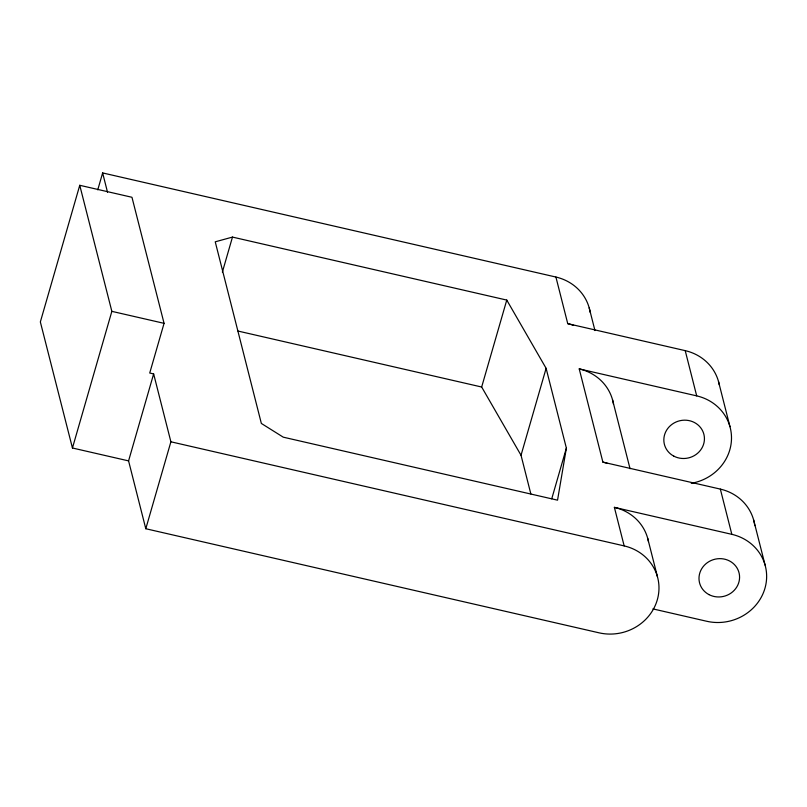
<?xml version="1.0" encoding="UTF-8"?>
<svg xmlns="http://www.w3.org/2000/svg" width="807" height="807" viewBox="0 0 807 807"><rect width="100%" height="100%" fill="white"/><g stroke="black" fill="none" stroke-linecap="round" stroke-linejoin="round"><path stroke-width="1.21" d="M566.373 448.107L557.546 500.169L283.267 437.172L261.347 423.443L215.237 241.818L232.477 237.087L506.766 300.083L546.117 368.325L566.373 448.107L551.736 498.817M145.795 528.736L170.892 441.792L153.643 373.923L149.729 373.026L164.063 323.335L131.965 197.281L79.752 185.297L40.35 321.943L72.448 448.006L128.575 460.888L145.795 528.736L599.056 632.829A47.542 44.526 -14.2 0 0 657.291 599.863A47.542 44.526 -14.2 0 0 624.164 545.905L614.379 507.361L731.828 534.335A47.542 44.526 -14.2 0 1 764.955 588.283A47.542 44.526 -14.2 0 1 706.74 621.269L652.903 608.902M97.768 189.837L102.64 172.93L555.912 277.043A47.542 44.526 -14.2 0 1 590.199 312.41M72.448 448.006L111.85 311.351L79.752 185.297M128.575 460.888L153.643 373.923M222.369 272.1L232.477 237.087M530.845 493.945L521.029 455.269L481.668 387.017L506.766 300.083M521.029 455.269L546.117 368.325M555.912 277.043L567.745 323.657L685.214 350.642A47.542 44.526 -14.2 0 1 719.289 384.848M607.59 463.46A47.542 44.526 -14.2 0 0 602.89 462.129L579.224 368.89L696.693 395.874A47.542 44.526 -14.2 0 1 731.424 440.561A47.542 44.526 -14.2 0 1 691.266 483.312M237.994 331.052L481.668 387.017M111.85 311.351L164.063 323.335M602.89 462.129L720.348 489.103A47.542 44.526 -14.2 0 1 754.797 525.629M170.892 441.792L624.164 545.895M753.627 519.92L765.117 565.152M720.348 489.103L731.828 534.335M589.191 307.86L594.961 330.567M612.513 399.707L630.035 468.726M647.658 538.178L657.443 576.712M718.492 381.459L729.972 426.691M685.214 350.642L696.693 395.874M102.64 172.93L107.523 192.268M579.224 368.89A47.542 44.526 -14.2 0 1 613.512 404.257M567.745 323.657A47.542 44.526 -14.2 0 1 573.595 325.403M614.379 507.361A47.542 44.526 -14.3 0 1 648.455 541.568M673.875 456.167A20.377 19.086 -14.2 0 0 704.44 438.857A20.377 19.086 -14.2 0 0 674.097 422.979A20.377 19.086 -14.2 0 0 673.875 456.167M709.03 594.638A20.377 19.086 -14.3 0 0 739.585 577.318A20.377 19.086 -14.3 0 0 709.242 561.45A20.377 19.086 -14.3 0 0 709.03 594.638"/></g></svg>
